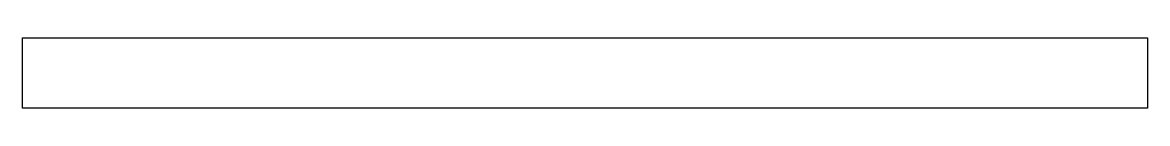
# Model space of a CAD drawing. Extents: x -46 to 56, y 1 to 8.
import ezdxf

# ---------------------------------------------------------------- set-up
doc = ezdxf.new("R2010")
doc.units = 0
doc.layers.add('1', color=4, linetype='CONTINUOUS')

msp = doc.modelspace()

# ---------------------------------------------------------------- linework, layer by layer
at = {"layer": '1', "color": 7}
for p, q in [((-45.66, 7.5), (55.94, 7.5)), ((-45.66, 1.15), (-45.66, 7.5)), ((55.94, 7.5), (55.94, 1.15)), ((55.94, 1.15), (-45.66, 1.15))]:
    msp.add_line(p, q, dxfattribs=at)

doc.saveas('drawing.dxf')
